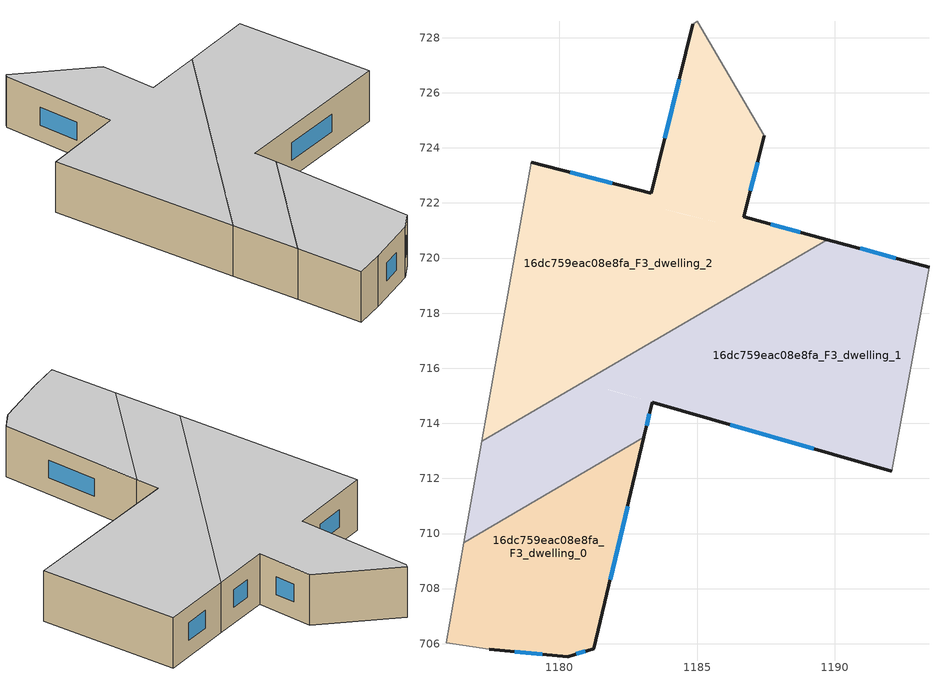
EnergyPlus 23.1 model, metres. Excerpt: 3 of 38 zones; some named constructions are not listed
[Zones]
16dc759eac08e8fa_F3_dwelling_0
 floor to 16dc759eac08e8fa_F2_dwelling_0 (EU_floor_Construction): 1183.07,713.49 1181.25,705.82 1180.3,705.53 1177.46,705.79 1175.88,706.04 1176.53,709.67 z9
 wall outside (EU_wall_Construction): 1177.46,705.79 1180.3,705.53 1181.25,705.82 1183.07,713.49 z9:12
 wall adiabatic (EU_wall_Construction): 1176.53,709.67 1175.88,706.04 1177.46,705.79 z9:12
 wall to 16dc759eac08e8fa_F3_dwelling_1 (EU_wall_Construction): 1183.07,713.49 1176.53,709.67 z9:12
 window (EU_Window_Construction): 1181.84,708.32 1182.48,711 / 1180.61,705.63 1180.94,705.73 / 1178.38,705.71 1179.38,705.62 z9.98:11.02
 ceiling to 16dc759eac08e8fa_F4_dwelling_0 (EU_floor_Construction): 1181.25,705.82 1183.07,713.49 1176.53,709.67 1175.88,706.04 1177.46,705.79 1180.3,705.53 z12
16dc759eac08e8fa_F3_dwelling_1
 floor to 16dc759eac08e8fa_F2_dwelling_2 (EU_floor_Construction): 1193.42,719.67 1192.07,712.29 1192.07,712.26 1184.65,714.39 1185.6,718.27 1189.72,720.67 z9
 floor to 16dc759eac08e8fa_F2_dwelling_0 (EU_floor_Construction): 1181.99,716.16 1181.76,715.22 1183.37,714.76 1183.07,713.49 1176.53,709.67 1177.18,713.35 z9
 floor to 16dc759eac08e8fa_F2_dwelling_1 (EU_floor_Construction): 1185.6,718.27 1184.65,714.39 1184.26,714.51 1181.76,715.23 1181.99,716.16 z9
 wall outside (EU_wall_Construction): 1193.42,719.67 1189.72,720.67 / 1183.07,713.49 1183.37,714.76 1192.07,712.26 z9:12
 wall to 16dc759eac08e8fa_F3_dwelling_2 (EU_wall_Construction): 1189.72,720.67 1177.18,713.35 z9:12
 wall adiabatic (EU_wall_Construction): 1192.07,712.26 1193.42,719.67 / 1177.18,713.35 1176.53,709.67 z9:12
 window (EU_Window_Construction): 1192.22,720 1190.92,720.35 / 1186.2,713.95 1189.24,713.08 / 1183.17,713.91 1183.27,714.35 z9.98:11.02
 ceiling to 16dc759eac08e8fa_F4_dwelling_1 (EU_floor_Construction): 1192.07,712.26 1193.42,719.67 1189.72,720.67 1177.18,713.35 1176.53,709.67 1183.07,713.49 1183.37,714.76 z12
16dc759eac08e8fa_F3_dwelling_2
 floor to 16dc759eac08e8fa_F2_dwelling_1 (EU_floor_Construction): 1186.3,721.15 1185.6,718.27 1181.99,716.16 1182.54,718.39 1178.26,719.44 1178.97,723.47 1183.33,722.35 1183.23,721.91 1184.56,721.58 z9
 floor to 16dc759eac08e8fa_F2_dwelling_3 (EU_floor_Construction): 1185.01,728.59 1187.43,724.44 1186.7,721.49 1186.41,721.57 1186.3,721.15 1184.56,721.58 1183.23,721.91 1183.33,722.35 1184.84,728.49 z9
 floor to 16dc759eac08e8fa_F2_dwelling_0 (EU_floor_Construction): 1182.54,718.39 1181.99,716.16 1177.18,713.35 1178.26,719.44 z9
 floor to 16dc759eac08e8fa_F2_dwelling_2 (EU_floor_Construction): 1189.72,720.67 1185.6,718.27 1186.41,721.57 z9
 wall outside (EU_wall_Construction): 1184.84,728.49 1183.33,722.35 1178.97,723.47 / 1189.72,720.67 1186.7,721.49 1187.43,724.44 z9:12
 wall to 16dc759eac08e8fa_F3_dwelling_3 (EU_wall_Construction): 1187.43,724.44 1185.01,728.59 z9:12
 wall adiabatic (EU_wall_Construction): 1178.97,723.47 1177.18,713.35 z9:12
 wall to 16dc759eac08e8fa_F3_dwelling_4 (EU_wall_Construction): 1185.01,728.59 1184.84,728.49 z9:12
 window (EU_Window_Construction): 1181.91,722.72 1180.39,723.11 / 1184.35,726.5 1183.82,724.35 / 1186.94,722.45 1187.19,723.48 / 1188.74,720.94 1187.68,721.23 z9.98:11.02
 ceiling to 16dc759eac08e8fa_F4_dwelling_2 (EU_floor_Construction): 1189.72,720.67 1186.7,721.49 1187.43,724.44 1185.01,728.59 1184.84,728.49 1183.33,722.35 1178.97,723.47 1177.18,713.35 z12
[SCHEDULE:FILE] Column Number=1; Rows to Skip at Top=0; Number of Hours of Data=8760; Column Separator=Comma; Interpolate to Timestep=No; Minutes per Item=60; Adjust Schedule for Daylight Savings=Yes
Name | File
EU_Step8_GainSchedule_16dc759eac08e8fa_F1_dwelling_7_f000 | ../../schedules/16dc759eac08e8fa/16dc759eac08e8fa_F1_dwelling_7_f000_gain.csv
EU_Step8_GainSchedule_16dc759eac08e8fa_F2_dwelling_0_f000 | ../../schedules/16dc759eac08e8fa/16dc759eac08e8fa_F2_dwelling_0_f000_gain.csv
EU_Step8_GainSchedule_16dc759eac08e8fa_F2_dwelling_1_f000 | ../../schedules/16dc759eac08e8fa/16dc759eac08e8fa_F2_dwelling_1_f000_gain.csv
EU_Step8_GainSchedule_16dc759eac08e8fa_F2_dwelling_2_f000 | ../../schedules/16dc759eac08e8fa/16dc759eac08e8fa_F2_dwelling_2_f000_gain.csv
EU_Step8_GainSchedule_16dc759eac08e8fa_F2_dwelling_3_f000 | ../../schedules/16dc759eac08e8fa/16dc759eac08e8fa_F2_dwelling_3_f000_gain.csv
EU_Step8_GainSchedule_16dc759eac08e8fa_F2_dwelling_4_f000 | ../../schedules/16dc759eac08e8fa/16dc759eac08e8fa_F2_dwelling_4_f000_gain.csv
EU_Step8_GainSchedule_16dc759eac08e8fa_F2_dwelling_5_f000 | ../../schedules/16dc759eac08e8fa/16dc759eac08e8fa_F2_dwelling_5_f000_gain.csv
EU_Step8_GainSchedule_16dc759eac08e8fa_F2_dwelling_6_f000 | ../../schedules/16dc759eac08e8fa/16dc759eac08e8fa_F2_dwelling_6_f000_gain.csv
EU_Step8_GainSchedule_16dc759eac08e8fa_F2_dwelling_7_f000 | ../../schedules/16dc759eac08e8fa/16dc759eac08e8fa_F2_dwelling_7_f000_gain.csv
EU_Step8_GainSchedule_16dc759eac08e8fa_F3_dwelling_0_f000 | ../../schedules/16dc759eac08e8fa/16dc759eac08e8fa_F3_dwelling_0_f000_gain.csv
EU_Step8_GainSchedule_16dc759eac08e8fa_F3_dwelling_1_f000 | ../../schedules/16dc759eac08e8fa/16dc759eac08e8fa_F3_dwelling_1_f000_gain.csv
EU_Step8_GainSchedule_16dc759eac08e8fa_F3_dwelling_2_f000 | ../../schedules/16dc759eac08e8fa/16dc759eac08e8fa_F3_dwelling_2_f000_gain.csv
EU_Step8_GainSchedule_16dc759eac08e8fa_F3_dwelling_3_f000 | ../../schedules/16dc759eac08e8fa/16dc759eac08e8fa_F3_dwelling_3_f000_gain.csv
EU_Step8_GainSchedule_16dc759eac08e8fa_F3_dwelling_4_f000 | ../../schedules/16dc759eac08e8fa/16dc759eac08e8fa_F3_dwelling_4_f000_gain.csv
EU_Step8_GainSchedule_16dc759eac08e8fa_F3_dwelling_5_f000 | ../../schedules/16dc759eac08e8fa/16dc759eac08e8fa_F3_dwelling_5_f000_gain.csv
EU_Step8_GainSchedule_16dc759eac08e8fa_F3_dwelling_6_f000 | ../../schedules/16dc759eac08e8fa/16dc759eac08e8fa_F3_dwelling_6_f000_gain.csv
